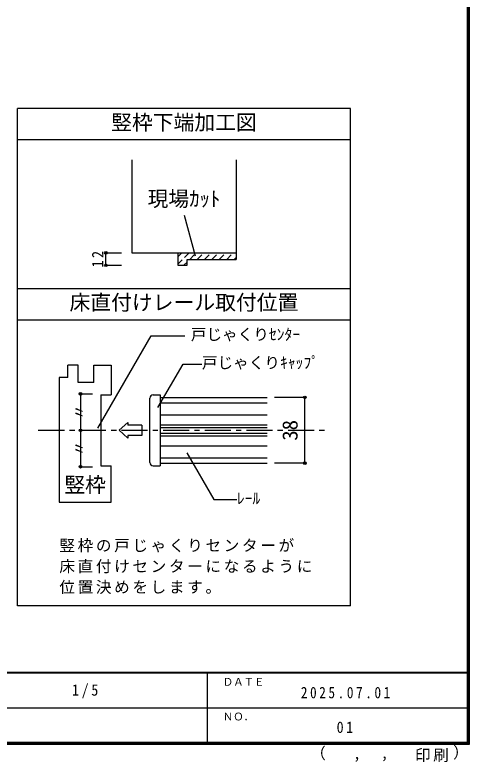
# Model space of a CAD drawing. Units: millimetres, scale not verified, with parts at other scales. Extents: x -973 to 977, y -718 to 696.
# Drawn here: x 540 to 977, y -718 to 0 of the extents above; entities that cross this region are included whole.
import ezdxf
from ezdxf.enums import TextEntityAlignment as Align

# ---------------------------------------------------------------- set-up
doc = ezdxf.new("R2010")
doc.units = ezdxf.units.MM
doc.header["$LTSCALE"] = 5
doc.header["$PDMODE"] = 32
doc.header["$PDSIZE"] = 2.5
doc.linetypes.add('CHAIN1', pattern=[8, 5, -1, 1, -1])
doc.linetypes.add('DASHED1', pattern=[1.8, 1.2, -0.6])
for name, color, linetype in [('0-4_枠', 3, 'Continuous'), ('0-A_文字', 7, 'Continuous'), ('0-B_寸法', 7, 'Continuous'), ('0-C_ハッチ', 4, 'DASHED1'), ('2-1_通り芯', 4, 'CHAIN1'), ('2-4_枠', 3, 'Continuous'), ('2-7_金物', 4, 'Continuous'), ('2-A_寸法', 7, 'Continuous'), ('2-B_ﾊｯﾁ', 4, 'Continuous'), ('F-1_枠', 6, 'Continuous'), ('F-A_文字', 7, 'Continuous')]:
    doc.layers.add(name, color=color, linetype=linetype)
doc.styles.add('ＭＳ ゴシック', font='')
doc.styles.get('ＭＳ ゴシック').set_extended_font_data('MS Gothic')

msp = doc.modelspace()

# ---------------------------------------------------------------- linework, layer by layer
at = {"layer": '0-4_枠'}
for p, q in [((752.653, -138.694), (752.653, -234.491)), ((696.653, -228.191), (696.653, -240.191)), ((705.653, -240.191), (705.653, -234.491)), ((705.653, -234.491), (752.653, -234.491)), ((696.653, -240.191), (705.653, -240.191))]:
    msp.add_line(p, q, dxfattribs=at)
msp.add_lwpolyline([(652.653, -138.694), (652.653, -228.191), (752.653, -228.191)], dxfattribs=at)
at = {"layer": '0-A_文字', "color": 3}
for p, q in [((542.653, -567.5), (542.653, -89.5)), ((862.653, -89.5), (542.653, -89.5)), ((862.653, -567.5), (862.653, -89.5)), ((862.653, -119.5), (542.653, -119.5)), ((542.653, -262.604), (862.653, -262.604)), ((542.653, -292.604), (862.653, -292.604)), ((862.653, -567.5), (542.653, -567.5))]:
    msp.add_line(p, q, dxfattribs=at)
at = {"layer": '0-A_文字'}
msp.add_line((702.902, -192.107), (713.353, -231.111), dxfattribs=at)
at = {"layer": '0-B_寸法', "color": 4}
for p, q in [((627.653, -240.191), (627.653, -228.191)), ((627.653, -228.191), (642.653, -228.191)), ((627.653, -240.191), (642.653, -240.191))]:
    msp.add_line(p, q, dxfattribs=at)
at = {"layer": '0-B_寸法'}
for p in [(627.653, -228.191), (627.653, -240.191)]:
    msp.add_point(p, dxfattribs=at)
at = {"layer": '0-C_ハッチ'}
for p, q in [((696.653, -232.036), (700.498, -228.191)), ((696.653, -239.107), (707.569, -228.191)), ((708.34, -234.491), (714.64, -228.191)), ((715.411, -234.491), (721.711, -228.191)), ((722.482, -234.491), (728.782, -228.191)), ((729.553, -234.491), (735.853, -228.191)), ((736.624, -234.491), (742.924, -228.191)), ((743.695, -234.491), (749.995, -228.191)), ((750.766, -234.491), (752.653, -232.605)), ((702.64, -240.191), (705.653, -237.178))]:
    msp.add_line(p, q, dxfattribs=at)
at = {"layer": '2-1_通り芯'}
msp.add_line((562.653, -398.862), (842.653, -398.862), dxfattribs=at)
at = {"layer": '2-4_枠'}
for p, q in [((590.986, -348.028), (590.986, -336.362)), ((600.986, -336.362), (590.986, -336.362)), ((600.986, -353.028), (600.986, -336.362)), ((615.986, -353.028), (615.986, -336.362)), ((590.986, -348.028), (582.653, -348.028)), ((582.653, -348.028), (582.653, -468.028)), ((615.986, -353.028), (600.986, -353.028)), ((622.653, -364.695), (632.653, -364.695)), ((632.653, -468.028), (632.653, -433.028)), ((582.653, -468.028), (632.653, -468.028))]:
    msp.add_line(p, q, dxfattribs=at)
for points in [[(615.986, -336.362), (632.653, -336.362), (632.653, -364.695)], [(622.653, -364.695), (622.653, -433.028), (632.653, -433.028)]]:
    msp.add_lwpolyline(points, dxfattribs=at)
at = {"layer": '2-7_金物'}
for p, q in [((673.188, -364.695), (679.854, -364.695)), ((679.854, -364.695), (679.854, -433.028)), ((669.854, -429.695), (669.854, -368.028)), ((679.854, -372.414), (782.619, -372.414)), ((818.754, -367.195), (789.689, -367.195)), ((818.754, -430.528), (818.754, -367.195)), ((679.854, -383.862), (782.619, -383.862)), ((640.34, -398.862), (648.622, -391.269)), ((648.622, -391.269), (648.622, -394.03)), ((662.196, -394.03), (648.622, -394.03)), ((662.196, -394.03), (662.196, -403.693)), ((679.854, -393.48), (782.619, -393.48)), ((640.34, -398.862), (648.622, -406.454)), ((648.622, -403.693), (648.622, -406.454)), ((662.196, -403.693), (648.622, -403.693)), ((679.854, -404.243), (782.619, -404.243)), ((679.854, -413.862), (782.619, -413.862)), ((679.854, -425.309), (782.619, -425.309)), ((818.754, -430.528), (789.689, -430.528)), ((673.188, -433.028), (679.854, -433.028))]:
    msp.add_line(p, q, dxfattribs=at)
at = {"layer": '2-7_金物', "color": 7}
for p, q in [((679.854, -367.195), (679.854, -430.528)), ((679.854, -367.195), (782.619, -367.195)), ((679.854, -396.195), (782.619, -396.195)), ((679.854, -401.528), (782.619, -401.528)), ((679.854, -430.528), (782.619, -430.528))]:
    msp.add_line(p, q, dxfattribs=at)
at = {"layer": '2-7_金物'}
for centre, start, end in [((673.188, -368.028), 90, 180), ((673.188, -429.695), 180, 270)]:
    msp.add_arc(centre, 3.333, start, end, dxfattribs=at)
at = {"layer": '2-7_金物', "color": 7}
for p in [(818.754, -367.195), (818.754, -430.528)]:
    msp.add_point(p, dxfattribs=at)
at = {"layer": '2-A_寸法'}
for p, q in [((619.954, -396.726), (671.203, -307.961)), ((671.203, -307.961), (703.548, -307.961)), ((677.672, -376.839), (701.757, -335.121)), ((701.757, -335.121), (719.89, -335.121)), ((705.35, -420.633), (731.257, -465.506)), ((731.257, -465.506), (753.491, -465.506))]:
    msp.add_line(p, q, dxfattribs=at)
msp.add_point((603.21, -398.862), dxfattribs=at)
at = {"layer": '2-B_ﾊｯﾁ'}
for p, q in [((603.21, -363.862), (614.599, -363.862)), ((603.21, -363.862), (603.21, -433.862)), ((603.21, -433.862), (614.599, -433.862))]:
    msp.add_line(p, q, dxfattribs=at)
at = {"layer": '2-B_ﾊｯﾁ', "color": 7}
for p in [(603.21, -363.862), (603.21, -433.862)]:
    msp.add_point(p, dxfattribs=at)
at = {"layer": 'F-1_枠'}
for p, q in [((974.986, 695.833), (974.986, -700.833)), ((975.82, 695.833), (975.82, -700.833)), ((976.653, 695.833), (976.653, -700.833)), ((976.653, -631.667), (-973.347, -631.667)), ((976.653, -632.5), (-973.347, -632.5)), ((724.986, -632.5), (724.986, -699.167)), ((1.653, -665.833), (974.986, -665.834)), ((976.653, -699.167), (-973.347, -699.167)), ((976.653, -700), (-973.347, -700)), ((976.653, -700.833), (-973.347, -700.833))]:
    msp.add_line(p, q, dxfattribs=at)

# ---------------------------------------------------------------- texts
at = {"layer": '0-A_文字', "style": 'ＭＳ ゴシック'}
for s, p in [('竪枠下端加工図', (632.653, -114.5)), ('現場ｶｯﾄ', (667.653, -187.934)), ('床直付けレール取付位置', (592.653, -287.604))]:
    msp.add_text(s, height=14.66, dxfattribs=at).set_placement(p, align=Align.BOTTOM_LEFT)
at = {"layer": '0-B_寸法', "insert": (625.153, -242.316), "char_height": 11, "attachment_point": 7, "rotation": 90, "style": 'ＭＳ ゴシック'}
msp.add_mtext('\\T1.36;\\W0.9;12', dxfattribs=at)
at = {"layer": '2-7_金物', "color": 7, "style": 'ＭＳ ゴシック'}
msp.add_text('38', height=14.66, rotation=90, dxfattribs=at).set_placement((816.254, -408.862), align=Align.BOTTOM_LEFT)
at = {"layer": '2-A_寸法', "style": 'ＭＳ ゴシック'}
for s, height, p in [('戸じゃくりｾﾝﾀｰ', 11, (709.25, -315.461)), ('戸じゃくりｷｬｯﾌﾟ', 11, (719.89, -342.621)), ('竪枠', 14.66, (587.653, -462.874)), ('ﾚｰﾙ', 11, (753.491, -473.006))]:
    msp.add_text(s, height=height, dxfattribs=at).set_placement(p, align=Align.BOTTOM_LEFT)
for p in [(610.71, -388.862), (610.71, -423.862)]:
    msp.add_text('〃', height=11, rotation=90, dxfattribs=at).set_placement(p, align=Align.BOTTOM_LEFT)
at = {"layer": '2-A_寸法', "char_height": 11, "attachment_point": 7, "style": 'ＭＳ ゴシック'}
for s, insert in [('\\T1.17;竪枠の戸じゃくりセンターが', (582.867, -516.308)), ('\\T1.17;床直付けセンターになるように', (582.867, -536.308)), ('\\T1.17;位置決めをします。', (582.867, -556.308))]:
    msp.add_mtext(s, dxfattribs=dict(at, insert=insert))
at = {"layer": 'F-A_文字', "style": 'ＭＳ ゴシック'}
for s, height, p in [('ＤＡＴＥ', 7.331, (739.986, -646.667)), ('ＮＯ．', 7.331, (739.986, -680.001)), ('（', 11, (823.992, -718.052)), ('）', 11, (961.387, -717.355)), (',', 11, (865.199, -718.052)), (',', 11, (891.686, -717.588))]:
    msp.add_text(s, height=height, dxfattribs=at).set_placement(p, align=Align.BOTTOM_LEFT)
at = {"layer": 'F-A_文字', "char_height": 11, "attachment_point": 7, "style": 'ＭＳ ゴシック'}
for s, insert in [('\\T1.38;\\W0.9;1/5', (594.986, -656.667)), ('\\T1.39;\\W0.85;2025.07.01', (814.986, -656.667)), ('\\T1.36;\\W0.9;01', (849.361, -690.001)), ('\\T1.17;印刷', (924.678, -717.82))]:
    msp.add_mtext(s, dxfattribs=dict(at, insert=insert))

doc.saveas('drawing.dxf')
